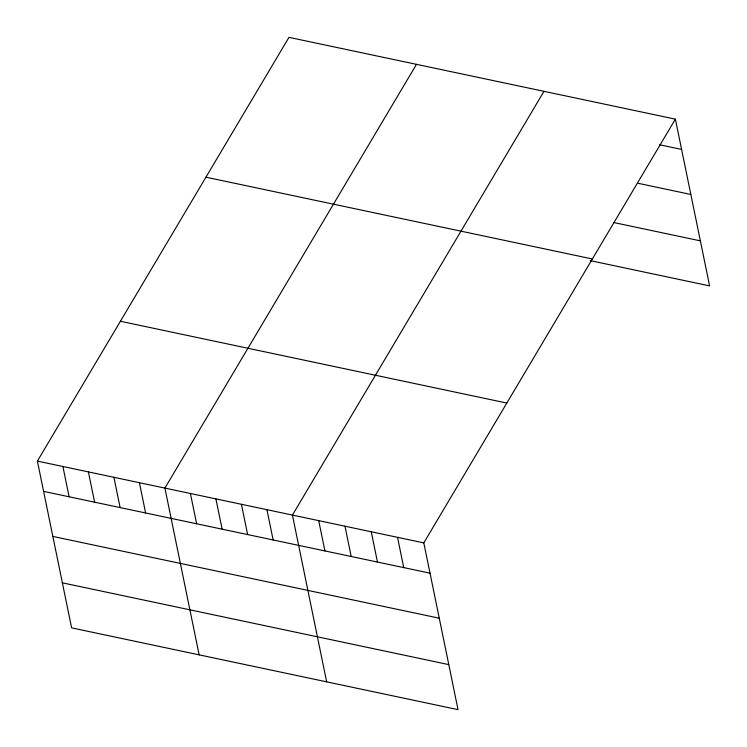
<?xml version="1.0" encoding="UTF-8"?>
<svg xmlns="http://www.w3.org/2000/svg" width="747" height="747" viewBox="0 0 747 747"><rect width="100%" height="100%" fill="white"/><g stroke="black" fill="none" stroke-linecap="round" stroke-linejoin="round"><path stroke-width="1.12" d="M675.381 119.137L423.801 542.892L458.032 709.65L71.619 627.863L37.387 461.104L288.968 37.35L675.381 119.137L709.613 285.896L590.27 260.638M416.481 64.345L164.91 488.09L199.141 654.848M543.993 91.33L292.422 515.085L326.654 681.843M659.704 144.787L681.6 149.419M638.293 183.332L690.844 194.463M613.875 222.559L700.369 240.861M205.948 177.188L592.362 258.976M120.407 321.266L506.821 403.053M37.387 461.104L423.801 542.892M43.606 491.386L430.02 573.173M52.85 536.421L439.264 618.208M62.374 582.828L448.788 664.615M397.525 537.326L403.744 567.608M371.25 531.761L377.468 562.052M344.974 526.205L351.193 556.487M318.698 520.64L324.917 550.931M266.922 509.687L273.141 539.969M241.421 504.281L247.63 534.572M215.911 498.884L222.13 529.175M190.41 493.487L196.629 523.778M139.4 482.693L145.618 512.974M113.899 477.296L120.118 507.577M88.398 471.899L94.617 502.18M62.897 466.502L69.107 496.783"/></g></svg>
